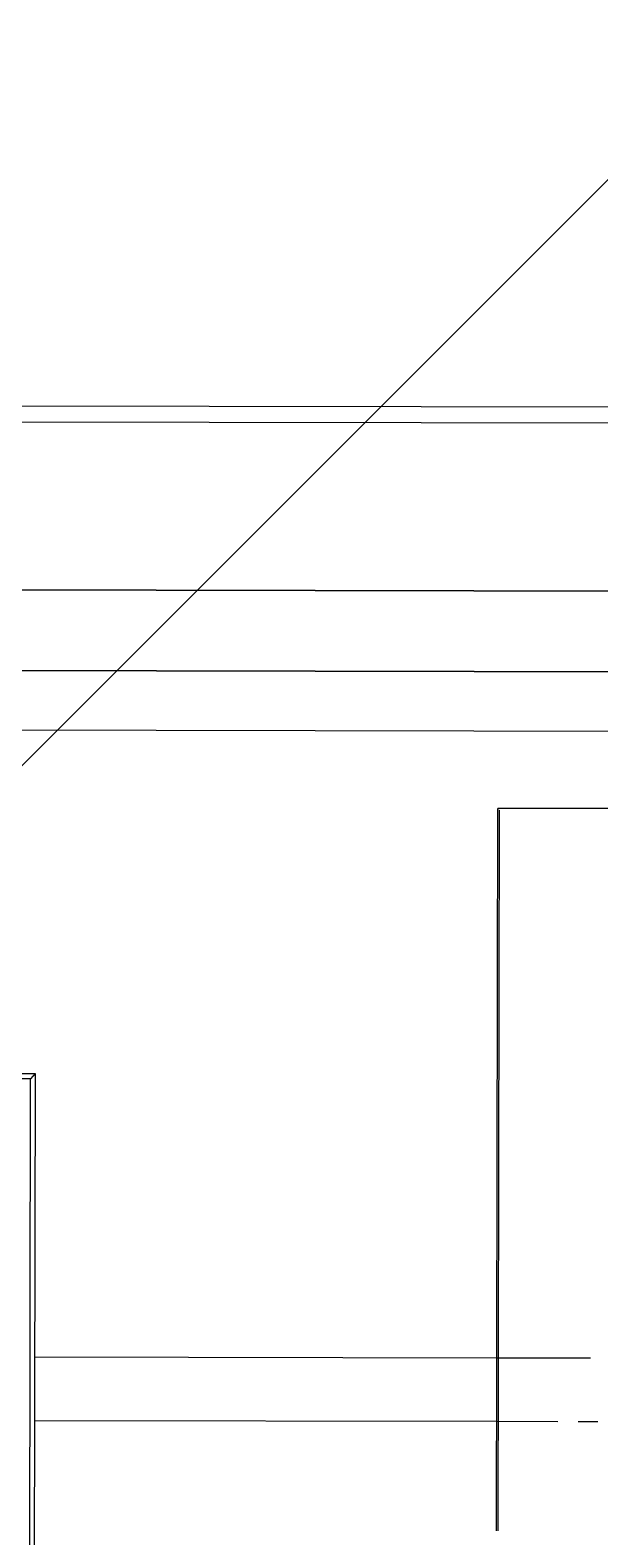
# Model space of a CAD drawing. Header units: metres. Extents: x -354 to -91, y 3 to 562.
# Drawn here: x -273.8685 to -273.7244, y 509.7074 to 510.0884 of the extents above; entities that cross this region are included whole.
import ezdxf

# ---------------------------------------------------------------- set-up
doc = ezdxf.new("R2010")
doc.units = ezdxf.units.M
doc.layers.add('A-DETL-GENF', color=7, linetype='Continuous', lineweight=9)
doc.layers.add('A-GENM', color=7, linetype='Continuous', lineweight=25)

# ---------------------------------------------------------------- blocks, each defined once
blk = doc.blocks.new('T2DPAA-T2D-C3S-RW-M2D-100010_dwg-40802999-DRG-2873034 - CONSTRUCTION SEQUENCE STAGE A8')
at = {"color": 254, "lineweight": 25, "true_color": 0xd0d0d0}
for p, q in [((14.179, -591.64068), (14.14917, -591.52763)), ((14.18503, -591.66352), (14.179, -591.64068))]:
    blk.add_line(p, q, dxfattribs=at)
blk = doc.blocks.new('T2DPAA-T2D-PWC-RW-M2D-100010_RoadDesign_rvt-1-DRG-2873034 - CONSTRUCTION SEQUENCE STAGE A8')
at = {"color": 254, "lineweight": 25, "true_color": 0xd0d0d0, "rotation": 75.11694444444437}
blk.add_blockref('T2DPAA-T2D-C3S-RW-M2D-100010_dwg-40802999-DRG-2873034 - CONSTRUCTION SEQUENCE STAGE A8', (-1722.33704, 648.01046), dxfattribs=at)
blk = doc.blocks.new('Adaptive point Fascia Panel Bracket - Type T04-68485585-DRG-2873034 - CONSTRUCTION SEQUENCE STAGE A8')
at = {"layer": 'A-GENM', "color": 253, "true_color": 0xa3a3a3}
for p, q in [((-1146.90292, 509.70895), (-1146.9026, 509.89165)), ((-1146.9026, 509.89165), (-1146.90226, 509.89165)), ((-1146.58267, 509.89108), (-1146.9026, 509.89165)), ((-1146.90226, 509.89118), (-1146.90259, 509.70895)), ((-1146.58267, 509.89108), (-1146.90226, 509.89165))]:
    blk.add_line(p, q, dxfattribs=at)
blk = doc.blocks.new('SCR_NW_4 - SCR_NW_4-66978936-DRG-2873034 - CONSTRUCTION SEQUENCE STAGE A8')
at = {"layer": 'A-GENM', "color": 253, "true_color": 0xa3a3a3}
for p, q in [((0.06291, 0.45594), (1.11079, 0.45592)), ((1.18674, 0.45197), (0.06292, 0.45198))]:
    blk.add_line(p, q, dxfattribs=at)
blk = doc.blocks.new('PLATE ph - PLATE ph-V43-DRG-2873034 - CONSTRUCTION SEQUENCE STAGE A8')
at = {"layer": 'A-GENM', "color": 253, "true_color": 0xa3a3a3}
for p, q in [((-1147.30071, 509.8239), (-1147.3012, 509.54398)), ((-1147.30071, 509.8239), (-1147.29957, 509.82522)), ((-1147.28464, 509.82387), (-1147.30071, 509.8239)), ((-1147.30002, 509.57394), (-1147.29957, 509.8239)), ((-1147.29957, 509.82522), (-1147.28481, 509.82519)), ((-1147.28481, 509.82519), (-1147.20939, 509.82501)), ((-1147.20921, 509.82369), (-1147.28464, 509.82387)), ((-1147.20884, 509.82501), (-1147.19148, 509.82497)), ((-1147.1913, 509.82365), (-1147.20866, 509.82369)), ((-1147.18724, 509.82496), (-1147.16154, 509.82491)), ((-1147.16124, 509.82359), (-1147.18709, 509.82364)), ((-1147.16154, 509.82491), (-1147.11285, 509.8248)), ((-1147.11268, 509.82348), (-1147.16124, 509.82359)), ((-1147.11106, 509.82479), (-1147.01963, 509.82458)), ((-1147.02077, 509.82327), (-1147.11089, 509.82347)), ((-1147.02126, 509.54335), (-1147.02077, 509.82327)), ((-1147.01963, 509.82458), (-1147.02077, 509.82327)), ((-1147.01963, 509.82458), (-1147.02008, 509.57345)), ((-1147.30002, 509.56933), (-1147.30002, 509.57333)), ((-1147.02008, 509.57333), (-1147.02008, 509.56883)), ((-1147.30007, 509.5453), (-1147.30002, 509.56933)), ((-1147.02008, 509.56883), (-1147.02013, 509.54466)), ((-1147.30007, 509.5453), (-1147.3012, 509.54398)), ((-1147.24739, 509.54518), (-1147.30007, 509.5453)), ((-1147.17198, 509.54501), (-1147.24739, 509.54518)), ((-1147.15195, 509.54496), (-1147.17144, 509.54501)), ((-1147.07543, 509.54479), (-1147.15195, 509.54496)), ((-1147.02126, 509.54467), (-1147.07543, 509.54479)), ((-1147.02126, 509.54335), (-1147.02013, 509.54466)), ((-1147.3012, 509.54398), (-1147.17181, 509.54369)), ((-1147.17181, 509.54369), (-1147.15178, 509.54364)), ((-1147.15178, 509.54364), (-1147.02126, 509.54335))]:
    blk.add_line(p, q, dxfattribs=at)
blk = doc.blocks.new('Barrier-Precast-MPB-03-B - Typical-68653622-DRG-2873034 - CONSTRUCTION SEQUENCE STAGE A8')
at = {"layer": 'A-GENM', "color": 253, "true_color": 0xa3a3a3}
for p, q in [((-0.57675, 3.57344), (-0.57734, 2.83807)), ((-0.57734, 2.83807), (-0.57677, 3.554)), ((-0.56234, 2.84009), (-0.56178, 3.55368)), ((-0.56234, 2.84009), (-0.56177, 3.55368))]:
    blk.add_line(p, q, dxfattribs=at)
blk = doc.blocks.new('T2DPAA-T2D-C3S-RS-M3D-100334_rvt-1-DRG-2873034 - CONSTRUCTION SEQUENCE STAGE A8')
at = {"layer": 'A-GENM', "color": 253, "true_color": 0xa3a3a3}
for p, q in [((-1146.29084, 509.94557), (-1147.1274, 509.94706)), ((-1147.1274, 509.94705), (-1146.29084, 509.94556)), ((-1147.01979, 509.73687), (-1146.90287, 509.73666)), ((-1147.01979, 509.73686), (-1146.90287, 509.73665)), ((-1146.90287, 509.73666), (-1146.88746, 509.73663)), ((-1146.90287, 509.73665), (-1146.88747, 509.73662)), ((-1146.88233, 509.73662), (-1146.87733, 509.73661)), ((-1146.88233, 509.73662), (-1146.87733, 509.73661))]:
    blk.add_line(p, q, dxfattribs=at)
at = {"layer": 'A-GENM', "color": 253, "lineweight": 25, "true_color": 0xa3a3a3, "extrusion": (0, 0, -1), "rotation": 0.1018524455670852}
blk.add_blockref('SCR_NW_4 - SCR_NW_4-66978936-DRG-2873034 - CONSTRUCTION SEQUENCE STAGE A8', (1146.02542, 509.53565), dxfattribs=at)
at = {"layer": 'A-GENM', "color": 253, "lineweight": 25, "true_color": 0xa3a3a3, "rotation": 269.9436450229796}
blk.add_blockref('Barrier-Precast-MPB-03-B - Typical-68653622-DRG-2873034 - CONSTRUCTION SEQUENCE STAGE A8', (-1149.96331, 509.35209), dxfattribs=at)
at = {"layer": 'A-GENM', "color": 253, "lineweight": 25, "true_color": 0xa3a3a3}
for name in ['Adaptive point Fascia Panel Bracket - Type T04-68485585-DRG-2873034 - CONSTRUCTION SEQUENCE STAGE A8', 'PLATE ph - PLATE ph-V43-DRG-2873034 - CONSTRUCTION SEQUENCE STAGE A8']:
    blk.add_blockref(name, (0, 0), dxfattribs=at)

msp = doc.modelspace()

# ---------------------------------------------------------------- hatches: boundary and pattern name
at = {"layer": 'A-DETL-GENF'}
h = msp.add_hatch(dxfattribs=at)
h.set_pattern_fill('FP_5', color=256, style=0, pattern_type=2)
h.set_pattern_definition([(45, (-500.2926, -694.024), (-0.42426407, 0.42426407), [])])
h.paths.add_polyline_path([(-272.1379, 504.63178), (-272.13788, 504.63178), (-272.12944, 509.38177), (-269.01623, 509.37624), (-269.0148, 509.6107), (-269.00758, 509.61069), (-269.00572, 509.37622), (-268.73368, 509.37573), (-268.64153, 509.90465), (-268.64134, 509.90576), (-266.763, 520.68695), (-275.82462, 520.68695), (-275.82462, 504.63833), (-272.16543, 504.63183)])
h.paths.add_polyline_path([(-273.88277, 509.08985), (-273.88278, 509.08985), (-273.88278, 509.09314)])
h.paths.add_polyline_path([(-274.27368, 509.63066), (-274.27368, 509.63067), (-274.26757, 509.63067)])
h.paths.add_polyline_path([(-271.00494, 509.70557), (-271.00294, 509.70584), (-271.00293, 509.70584)])
h.paths.add_polyline_path([(-273.39919, 509.70804), (-273.39919, 509.70805), (-273.36513, 509.70804)])
h.paths.add_polyline_path([(-269.66251, 509.72493), (-269.66251, 509.72494), (-269.6571, 509.72493)])
h.paths.add_polyline_path([(-270.31511, 509.72591), (-270.31511, 509.72591), (-270.31229, 509.72591)])
h.paths.add_polyline_path([(-268.64153, 509.90465), (-268.64145, 509.9051), (-268.64607, 509.90511)])

# ---------------------------------------------------------------- block references
at = {"lineweight": 5}
for name in ['T2DPAA-T2D-C3S-RS-M3D-100334_rvt-1-DRG-2873034 - CONSTRUCTION SEQUENCE STAGE A8', 'T2DPAA-T2D-PWC-RW-M2D-100010_RoadDesign_rvt-1-DRG-2873034 - CONSTRUCTION SEQUENCE STAGE A8']:
    msp.add_blockref(name, (873.15239, 0), dxfattribs=at)

doc.saveas('drawing.dxf')
